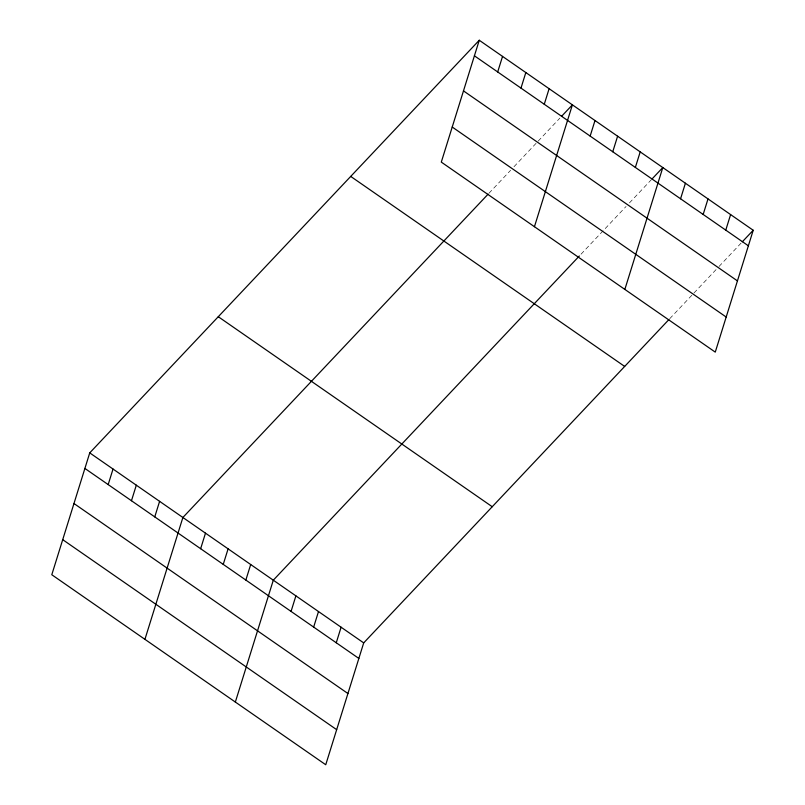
<?xml version="1.0" encoding="UTF-8"?>
<svg xmlns="http://www.w3.org/2000/svg" width="805" height="805" viewBox="0 0 805 805"><rect width="100%" height="100%" fill="white"/><g stroke="black" fill="none" stroke-linecap="round" stroke-linejoin="round"><path stroke-width="0.6" stroke-dasharray="4.03 3.02" d="M488.937 193.27L510.632 170.288M513.972 166.746L559.878 118.114M581.009 254.209L626.079 206.462M629.419 202.92L651.124 179.938M669.75 318.679L693.115 293.916M693.95 293.04L716.49 269.162M718.996 266.505L741.526 242.637"/><path stroke-width="1.21" d="M479.257 40.25L441.301 162.107L715.263 352.117L753.208 230.26L479.257 40.25L89.737 452.883L51.792 574.74L325.743 764.75L363.699 642.893L668.915 319.565M108.182 484.59L113.032 469.033M131.467 500.74L136.317 485.184M154.761 516.89L159.601 501.334M144.93 639.341L182.886 517.484L488.102 194.156M200.646 548.718L205.486 533.162M223.247 564.396L228.097 548.839M245.847 580.063L250.697 564.516M235.342 702.051L273.298 580.194L579.338 255.98M291.058 611.418L295.898 595.861M313.658 627.095L318.498 611.538M497.691 71.957L502.541 56.4M336.259 642.772L341.099 627.216M520.986 88.107L525.826 72.551M544.271 104.258L549.111 88.701M534.44 226.708L572.395 104.851L561.548 116.343M590.156 136.075L594.996 120.529M612.756 151.753L617.606 136.206M635.356 167.43L640.206 151.883M624.851 289.408L662.807 167.551L651.959 179.052M680.567 198.785L685.407 183.228M703.168 214.462L708.008 198.905M725.768 230.129L730.608 214.583M742.361 241.752L753.208 230.26M474.407 55.807L748.368 245.807M463.479 90.885L737.44 280.885M452.229 127.029L726.18 317.029M350.718 176.416L624.67 366.426M218.276 316.717L492.237 506.727M89.737 452.883L363.699 642.893M84.897 468.44L358.859 658.44M73.969 503.517L347.931 693.528M62.71 539.662L336.671 729.672"/></g></svg>
